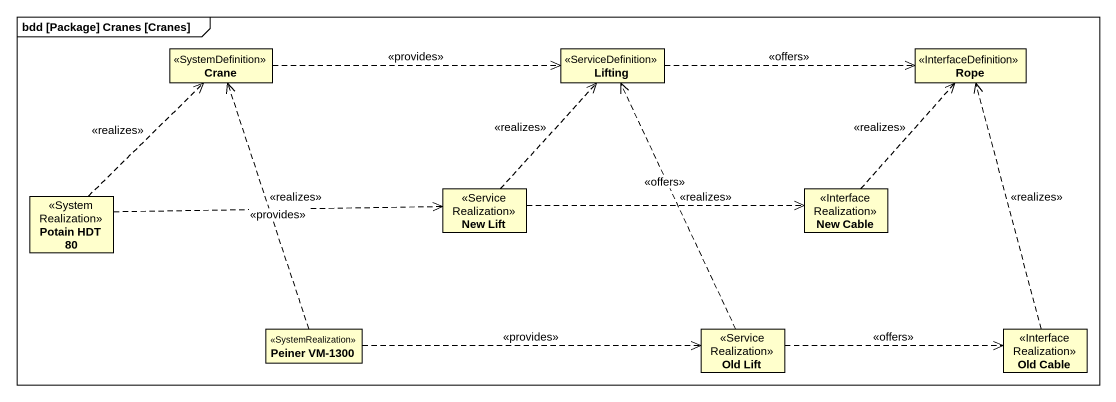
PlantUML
@startuml
mainframe bdd [Package] Cranes [Cranes]
hide circle
hide empty members
class Crane <<SystemDefinition>>
class Lifting <<ServiceDefinition>>
class Rope <<InterfaceDefinition>>
class "Potain HDT 80" as Potain_HDT_80 <<SystemRealization>>
class "New Lift" as New_Lift <<ServiceRealization>>
class "New Cable" as New_Cable <<InterfaceRealization>>
class "Peiner VM-1300" as Peiner_VM_1300 <<SystemRealization>>
class "Old Lift" as Old_Lift <<ServiceRealization>>
class "Old Cable" as Old_Cable <<InterfaceRealization>>
Crane .right.> Lifting : <<provides>>
Lifting .right.> Rope : <<offers>>
Potain_HDT_80 .up.> Crane : <<realizes>>
Potain_HDT_80 .right.> New_Lift : <<provides>>
New_Lift .up.> Lifting : <<realizes>>
New_Lift .right.> New_Cable : <<offers>>
New_Cable .up.> Rope : <<realizes>>
Peiner_VM_1300 .up.> Crane : <<realizes>>
Peiner_VM_1300 .right.> Old_Lift : <<provides>>
Old_Lift .up.> Lifting : <<realizes>>
Old_Lift .right.> Old_Cable : <<offers>>
Old_Cable .up.> Rope : <<realizes>>
@enduml
